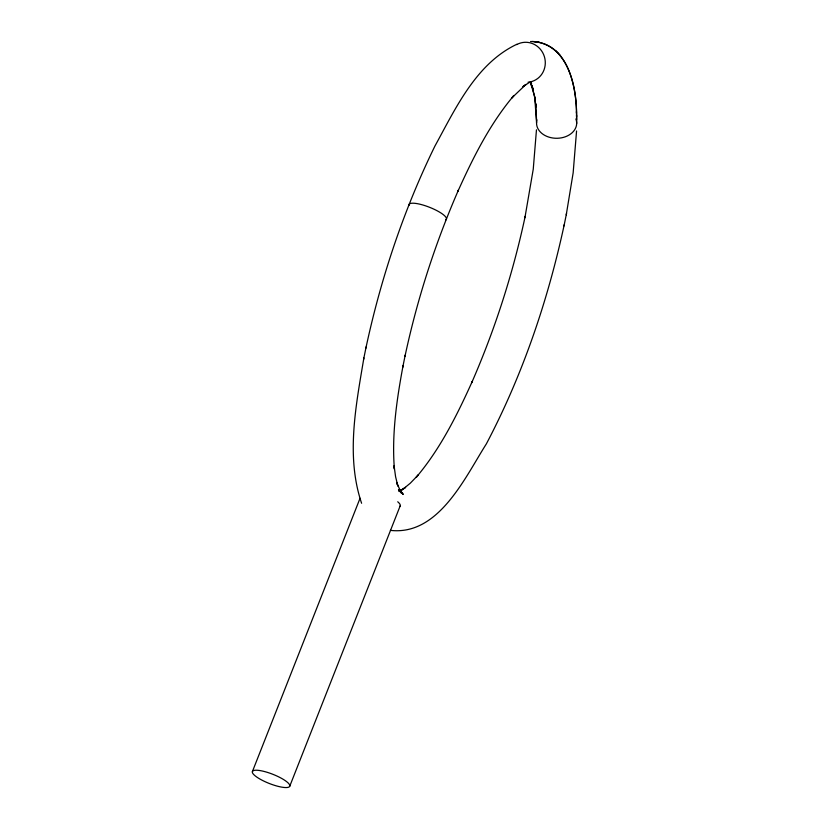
<?xml version="1.0" encoding="UTF-8"?>
<svg xmlns="http://www.w3.org/2000/svg" width="829" height="829" viewBox="0 0 829 829"><rect width="100%" height="100%" fill="white"/><g stroke="black" fill="none" stroke-linecap="round" stroke-linejoin="round"><path stroke-width="1.24" d="M536.467 129.821L533.254 169.178L524.912 217.726L525.182 216.369C512.964 273.404 495.068 329.258 471.711 382.708L472.302 381.371C457.048 415.142 440.303 448.883 416.22 477.328L418.438 474.779L410.282 483.214L402.552 489.566L405.619 487.348L399.35 491.027L402.065 489.949L398.739 491.193M576.569 130.972L573.15 172.878L566.248 214.846M363.879 357.973C355.962 405.443 345.745 456.344 361.599 503.265M365.858 348.253C380.791 278.461 403.557 210.193 434.935 146.049C455.639 108.361 476.012 63.605 516.944 44.227M390.418 530.373C438.676 535.907 465.069 477.328 486.343 443.919C522.612 375.029 547.876 300.585 564.269 224.566M363.579 359.496L366.128 346.895M564 225.923L566.549 213.322M252.441 771.457L360.055 498.26M289.704 786.327A20.062 4.922 21.5 0 0 263.622 771.322A20.062 4.922 21.5 0 0 259.892 779.022A20.062 4.922 21.5 0 0 289.704 786.327L400.158 505.918M529.41 82.434L522.912 86.63L525.959 84.434L511.7 98.04L513.907 95.49C489.825 123.935 473.079 157.676 457.836 191.437L458.427 190.11C435.09 243.581 417.142 299.404 404.946 356.449L405.215 355.092L402.77 367.174L403.07 365.651C396.739 399.671 391.609 434.427 394.407 469.11L394.076 465.763L395.588 476.716L397.858 486.032L396.635 482.488L401.329 493.048L399.277 489.721L403.226 494.457L398.49 489.535L402.718 493.338L399.785 491.514M530.55 41.512C566.57 41.419 576.569 84.382 576.466 113.158M532.456 41.45C569.834 43.958 577.16 90.123 576.652 120.06M534.301 41.574L537.399 41.947M537.648 41.989L539.182 42.248M555.503 50.517L557.886 53.004M558.197 53.315L560.57 55.781M530.28 81.874L531.638 83.283M576.528 115.127L576.673 123.521M576.414 111.563L576.59 116.692M536.539 119.583L535.721 103.708L536.052 107.055L534.539 96.102L530.539 82.848L533.493 90.33L532.28 86.776L534.985 98.682L534.715 96.941L536.56 122.827M397.733 501.773A20.062 4.922 21.5 0 1 399.961 506.218M575.886 118.961A20.062 15.109 0 0 1 557.275 138.277A20.062 15.109 0 0 1 537.026 119.915M516.716 44.6A20.062 19.129 74.7 0 1 544.404 56.704A20.062 19.129 74.7 0 1 528.063 82.216M409.018 205.437A20.062 4.922 21.5 0 1 429.826 207.405A20.062 4.922 21.5 0 1 445.587 220.017M532.104 86.371L531.348 84.558L532.104 86.371"/></g></svg>
